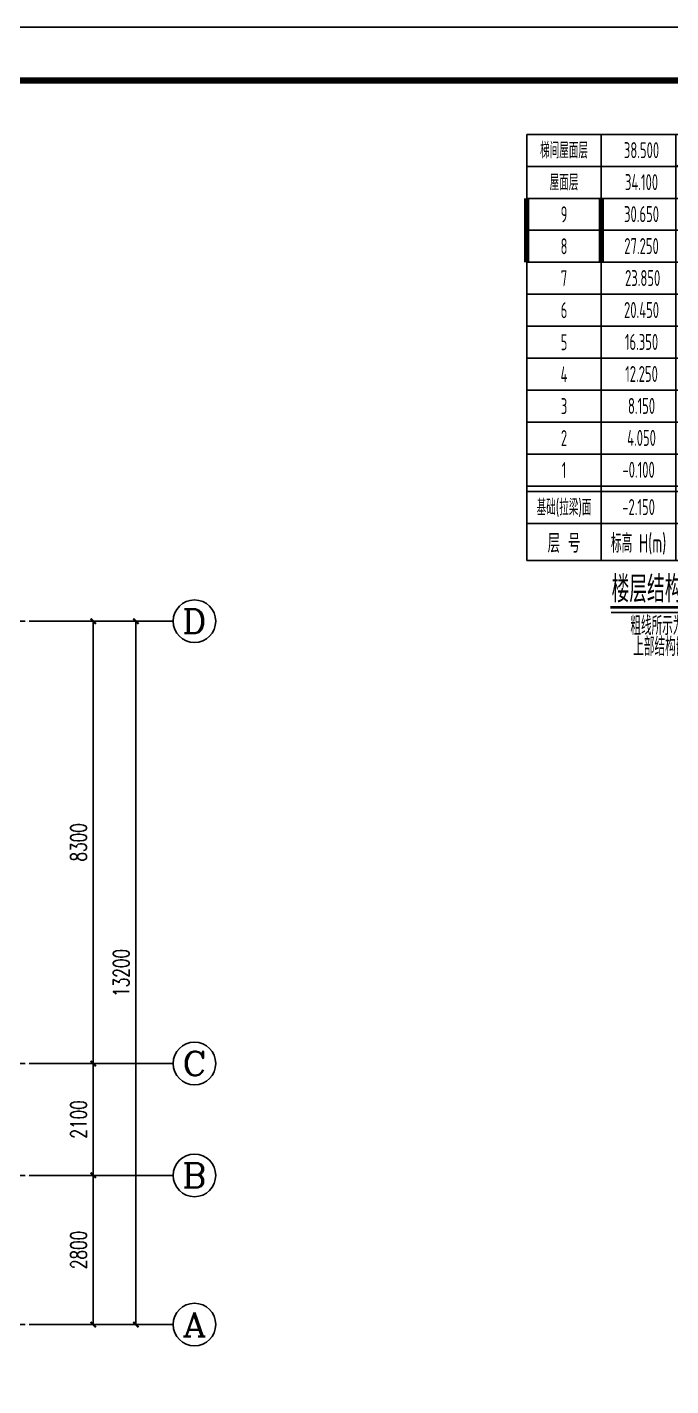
# Model space of a CAD drawing. Extents: x -441005 to 725361, y -182459 to 319313.
# Drawn here: x 23360 to 35442, y 23550 to 49050 of the extents above; entities that cross this region are included whole.
import ezdxf
from ezdxf.enums import TextEntityAlignment as Align

# ---------------------------------------------------------------- set-up
doc = ezdxf.new("R2010")
doc.units = 0
doc.header["$LTSCALE"] = 100
doc.linetypes.add('DOTE', pattern=[2.42, 2, -0.2, 0.02, -0.2])
doc.layers.get('0').update_dxf_attribs({"linetype": 'CONTINUOUS'})
doc.layers.get('Defpoints').update_dxf_attribs({"linetype": 'CONTINUOUS'})
for name, color, linetype in [('AXIS', 3, 'CONTINUOUS'), ('AXIS_TEXT', 7, 'CONTINUOUS'), ('C层高表', 2, 'CONTINUOUS'), ('DOTE', 8, 'DOTE'), ('图框', 7, 'CONTINUOUS')]:
    doc.layers.add(name, color=color, linetype=linetype)
doc.styles.add('_TCH_AXIS', font='COMPLEX', dxfattribs={"bigfont": 'GBCBIG'})
doc.styles.add('_TCH_DIM_T3', font='simplex_.ttf', dxfattribs={"width": 0.705882, "bigfont": 'GBCBIG'})
doc.styles.add('COMPLEX', font='COMPLEX')
doc.styles.add('HZ', font='tssdeng.shx', dxfattribs={"width": 0.7, "height": 5, "bigfont": '1.shx'})
doc.dimstyles.new('_TCH_ARCH&&100', dxfattribs={"dimtxt": 297.5, "dimasz": 100, "dimexe": 250, "dimexo": 300, "dimgap": 126.25, "dimtad": 1, "dimdec": 0, "dimzin": 0, "dimdsep": 46, "dimtxsty": '_TCH_DIM_T3', "dimblk": 'ARCHTICK', "dimcen": 0.09, "dimclrt": 7, "dimazin": 2, "dimtfac": 1, "dimtdec": 0, "dimtix": 1, "dimtmove": 2, "dimatfit": 3, "dimfxl": 0, "dimtolj": 1, "dimtzin": 0, "dimarcsym": 0})

# ---------------------------------------------------------------- blocks, each defined once
blk = doc.blocks.new('柱墙层高表')
at = {"layer": 'C层高表', "color": 7}
for p, q in [((0, 8000), (0, 0)), ((0, 8000), (4200, 8000)), ((1400, 8000), (1400, 0)), ((2800, 8000), (2800, 0)), ((2800, 7400), (4200, 8000)), ((4200, 8000), (4200, 0)), ((4200, 8000), (4200, 0)), ((4200, 8000), (4200, 0)), ((4200, 8000), (6300, 8000)), ((4200, 7400), (6300, 8000)), ((6300, 8000), (6300, 0)), ((0, 7400), (4200, 7400)), ((0, 7400), (4200, 7400)), ((4200, 7400), (6300, 7400)), ((4200, 7400), (6300, 7400)), ((0, 6800), (4200, 6800)), ((4200, 6800), (6300, 6800)), ((0, 6200), (4200, 6200)), ((4200, 6200), (6300, 6200)), ((0, 5600), (4200, 5600)), ((4200, 5600), (6300, 5600)), ((0, 5000), (4200, 5000)), ((4200, 5000), (6300, 5000)), ((0, 4400), (4200, 4400)), ((4200, 4400), (6300, 4400)), ((0, 3800), (4200, 3800)), ((4200, 3800), (6300, 3800)), ((0, 3200), (4200, 3200)), ((4200, 3200), (6300, 3200)), ((0, 2600), (4200, 2600)), ((4200, 2600), (6300, 2600)), ((0, 2000), (4200, 2000)), ((4200, 2000), (6300, 2000)), ((0, 1400), (4200, 1400)), ((0, 1300), (4200, 1300)), ((4200, 1400), (6300, 1400)), ((4200, 1300), (6300, 1300)), ((0, 700), (4200, 700)), ((4200, 700), (6300, 700)), ((0, 0), (4200, 0)), ((4200, 0), (6300, 0)), ((1582, -976), (4970, -976))]:
    blk.add_line(p, q, dxfattribs=at)
at = {"layer": 'C层高表', "color": 7, "const_width": 50}
blk.add_lwpolyline([(1567, -878), (4955, -878)], dxfattribs=at)
at = {"layer": 'C层高表', "color": 7, "style": 'HZ'}
for s, height, width, p in [('梯间屋面层', 300, 0.6, (700, 7550)), ('屋面层', 300, 0.6, (700, 6950)), ('9', 300, 0.6, (700, 6350)), ('8', 300, 0.6, (700, 5750)), ('7', 300, 0.6, (700, 5150)), ('6', 300, 0.6, (700, 4550)), ('5', 300, 0.6, (700, 3950)), ('4', 300, 0.6, (700, 3350)), ('3', 300, 0.6, (700, 2750)), ('2', 300, 0.6, (700, 2150)), ('1', 300, 0.6, (700, 1550)), ('基础(拉梁)面', 300, 0.6, (700, 850)), ('层 号', 350, 0.7, (700, 150)), ('标高 H(m)', 350, 0.6, (2100, 150)), ('层高(m)', 350, 0.6, (3500, 150)), ('墙柱砼强度等级', 350, 0.6, (5250, 150)), ('楼层结构面标高、层高', 500, 0.7, (3256, -785)), ('粗线所示为本图表达标高范围', 350, 0.6, (3241, -1397)), ('上部结构嵌固部位：基础面', 350, 0.6, (3196, -1790))]:
    blk.add_text(s, height=height, dxfattribs=dict(at, width=width)).set_placement(p, align=Align.CENTER)
at = {"layer": 'C层高表', "color": 2, "style": 'HZ', "width": 0.6}
for s, p in [('38.500', (2155, 7554)), ('34.100', (2155, 6954)), ('4.400', (3505, 6954)), ('30.650', (2155, 6354)), ('3.450', (3505, 6354)), ('27.250', (2155, 5754)), ('3.400', (3505, 5754)), ('23.850', (2176, 5154)), ('3.400', (3505, 5154)), ('20.450', (2155, 4554)), ('3.400', (3505, 4554)), ('4.100', (3505, 3954)), ('4.100', (3505, 3354)), ('4.100', (3505, 2754)), ('C40', (5250, 2750)), ('4.100', (3505, 2154)), ('C40', (5250, 2150)), ('C40', (5250, 1550)), ('2.050', (3500, 850)), ('C40', (5250, 850))]:
    blk.add_text(s, height=300, dxfattribs=at).set_placement(p, align=Align.CENTER)
at = {"layer": 'C层高表', "color": 4, "style": 'HZ', "width": 0.6}
for p in [(5250, 6950), (5250, 6350), (5250, 5750), (5250, 5150)]:
    blk.add_text('C30', height=300, dxfattribs=at).set_placement(p, align=Align.CENTER)
at = {"layer": 'C层高表', "color": 6, "style": 'HZ', "width": 0.6}
for p in [(5250, 4550), (5250, 3950), (5250, 3350)]:
    blk.add_text('C35', height=300, dxfattribs=at).set_placement(p, align=Align.CENTER)
at = {"layer": 'C层高表', "style": 'HZ', "width": 0.6}
for s, p in [('16.350', (2155, 3954)), ('12.250', (2155, 3354)), ('8.150', (2155, 2754)), ('4.050', (2155, 2154)), ('-0.100', (2100, 1556)), ('4.150', (3500, 1550)), ('-2.150', (2100, 856))]:
    blk.add_text(s, height=300, dxfattribs=at).set_placement(p, align=Align.CENTER)
blk = doc.blocks.new('_AXISO')
blk.add_circle((0, 0), 0.5)
at = {"layer": 'AXIS_TEXT', "style": 'COMPLEX', "width": 1.041667}
blk.add_attdef('A', text='', height=0.56, dxfattribs=at).set_placement((-0.25, -0.28), (0.25, -0.28), align=Align.FIT)
blk = doc.blocks.new('_ArchTick')
at = {"color": 0, "linetype": 'ByBlock', "const_width": 0.4}
blk.add_lwpolyline([(-0.5, -0.5), (0.5, 0.5)], dxfattribs=at)
blk = doc.blocks.new('*D1375')
at = {"layer": 'AXIS', "color": 0, "lineweight": -2}
for p, q in [((23700, 37900), (25650, 37900)), ((25400, 24700), (25400, 37900)), ((23700, 24700), (25650, 24700))]:
    blk.add_line(p, q, dxfattribs=at)
at = {"layer": 'Defpoints', "color": 0}
for p in [(23400, 37900), (25400, 37900), (23400, 24700)]:
    blk.add_point(p, dxfattribs=at)
at = {"layer": 'AXIS', "color": 0, "lineweight": -2, "xscale": 100, "yscale": 100, "zscale": 100}
for p, rotation in [((25400, 37900), 90), ((25400, 24700), 270)]:
    blk.add_blockref('_ArchTick', p, dxfattribs=dict(at, rotation=rotation))
at = {"layer": 'AXIS', "color": 7, "insert": (25125, 31300), "char_height": 297.5, "attachment_point": 5, "rotation": 90, "style": '_TCH_DIM_T3'}
blk.add_mtext('\\A1;13200', dxfattribs=at)
blk = doc.blocks.new('*D1376')
at = {"layer": 'AXIS', "color": 0, "lineweight": -2}
for p, q in [((23700, 27500), (24850, 27500)), ((24600, 24700), (24600, 27500)), ((23700, 24700), (24850, 24700))]:
    blk.add_line(p, q, dxfattribs=at)
at = {"layer": 'Defpoints', "color": 0}
for p in [(23400, 27500), (24600, 27500), (23400, 24700)]:
    blk.add_point(p, dxfattribs=at)
at = {"layer": 'AXIS', "color": 0, "lineweight": -2, "xscale": 100, "yscale": 100, "zscale": 100}
for p, rotation in [((24600, 27500), 90), ((24600, 24700), 270)]:
    blk.add_blockref('_ArchTick', p, dxfattribs=dict(at, rotation=rotation))
at = {"layer": 'AXIS', "color": 7, "insert": (24325, 26100), "char_height": 297.5, "attachment_point": 5, "rotation": 90, "style": '_TCH_DIM_T3'}
blk.add_mtext('\\A1;2800', dxfattribs=at)
blk = doc.blocks.new('*D1377')
at = {"layer": 'AXIS', "color": 0, "lineweight": -2}
for p, q in [((23700, 29600), (24850, 29600)), ((24600, 27500), (24600, 29600)), ((23700, 27500), (24850, 27500))]:
    blk.add_line(p, q, dxfattribs=at)
at = {"layer": 'Defpoints', "color": 0}
for p in [(23400, 29600), (24600, 29600), (23400, 27500)]:
    blk.add_point(p, dxfattribs=at)
at = {"layer": 'AXIS', "color": 0, "lineweight": -2, "xscale": 100, "yscale": 100, "zscale": 100}
for p, rotation in [((24600, 29600), 90), ((24600, 27500), 270)]:
    blk.add_blockref('_ArchTick', p, dxfattribs=dict(at, rotation=rotation))
at = {"layer": 'AXIS', "color": 7, "insert": (24325, 28550), "char_height": 297.5, "attachment_point": 5, "rotation": 90, "style": '_TCH_DIM_T3'}
blk.add_mtext('\\A1;2100', dxfattribs=at)
blk = doc.blocks.new('*D1378')
at = {"layer": 'AXIS', "color": 0, "lineweight": -2}
for p, q in [((23700, 37900), (24850, 37900)), ((24600, 29600), (24600, 37900)), ((23700, 29600), (24850, 29600))]:
    blk.add_line(p, q, dxfattribs=at)
at = {"layer": 'Defpoints', "color": 0}
for p in [(23400, 37900), (24600, 37900), (23400, 29600)]:
    blk.add_point(p, dxfattribs=at)
at = {"layer": 'AXIS', "color": 0, "lineweight": -2, "xscale": 100, "yscale": 100, "zscale": 100}
for p, rotation in [((24600, 37900), 90), ((24600, 29600), 270)]:
    blk.add_blockref('_ArchTick', p, dxfattribs=dict(at, rotation=rotation))
at = {"layer": 'AXIS', "color": 7, "insert": (24324, 33750), "char_height": 297.5, "attachment_point": 5, "rotation": 90, "style": '_TCH_DIM_T3'}
blk.add_mtext('\\A1;8300', dxfattribs=at)
blk = doc.blocks.new('A2+1_2')
at = {"layer": '图框'}
blk.add_lwpolyline([(0, 0), (89100, 0), (89100, 42000), (0, 42000)], close=True, dxfattribs=at)
at = {"layer": '图框', "const_width": 120}
blk.add_lwpolyline([(2500, 1000), (88100, 1000), (88100, 41000), (2500, 41000)], close=True, dxfattribs=at)

msp = doc.modelspace()

# ---------------------------------------------------------------- linework, layer by layer
at = {"layer": 'AXIS'}
for p, q in [((23400, 37900), (26100, 37900)), ((23400, 29600), (26100, 29600)), ((23400, 27500), (26100, 27500)), ((23400, 24700), (26100, 24700))]:
    msp.add_line(p, q, dxfattribs=at)
at = {"layer": 'C层高表', "color": 6, "const_width": 100}
for points in [[(32737.5, 44637.5), (32737.5, 45837.5)], [(34137.5, 44637.5), (34137.5, 45837.5)]]:
    msp.add_lwpolyline(points, dxfattribs=at)
at = {"layer": 'DOTE', "ltscale": 2}
for p, q in [((-30800, 37900), (23400, 37900)), ((-30800, 29600), (23400, 29600)), ((-30800, 27500), (23400, 27500)), ((-30800, 24700), (23400, 24700))]:
    msp.add_line(p, q, dxfattribs=at)

# ---------------------------------------------------------------- block references
msp.add_blockref('A2+1_2', (-40300, 7050))
at = {"layer": 'AXIS'}
ref = msp.add_blockref('_AXISO', (26500, 37900), dxfattribs=dict(at, xscale=800, yscale=800, zscale=800))
ref.add_attrib('A', 'D', dxfattribs={"layer": 'AXIS_TEXT', "height": 452.5, "style": '_TCH_AXIS', "width": 1.235294}).set_placement((26273.7, 37673.7), (26726.3, 37673.7), align=Align.FIT)
ref = msp.add_blockref('_AXISO', (26500, 29600), dxfattribs=dict(at, xscale=800, yscale=800, zscale=800))
ref.add_attrib('A', 'C', dxfattribs={"layer": 'AXIS_TEXT', "height": 452.5, "style": '_TCH_AXIS', "width": 1.4}).set_placement((26273.7, 29373.7), (26726.3, 29373.7), align=Align.FIT)
ref = msp.add_blockref('_AXISO', (26500, 27500), dxfattribs=dict(at, xscale=800, yscale=800, zscale=800))
ref.add_attrib('A', 'B', dxfattribs={"layer": 'AXIS_TEXT', "height": 452.5, "style": '_TCH_AXIS', "width": 1.235294}).set_placement((26273.7, 27273.7), (26726.3, 27273.7), align=Align.FIT)
ref = msp.add_blockref('_AXISO', (26500, 24700), dxfattribs=dict(at, xscale=800, yscale=800, zscale=800))
ref.add_attrib('A', 'A', dxfattribs={"layer": 'AXIS_TEXT', "height": 452.5, "style": '_TCH_AXIS', "width": 1.166667}).set_placement((26273.7, 24473.7), (26726.3, 24473.7), align=Align.FIT)
at = {"layer": 'C层高表'}
msp.add_blockref('柱墙层高表', (32737.5, 39037.5), dxfattribs=at)

# ---------------------------------------------------------------- dimensions: what is measured, and where the dimension line sits
at = {"layer": 'AXIS'}
for p1, p2, distance, picture, middle in [((23400, 24700), (23400, 37900), -2000, '*D1375', (25125, 31300)), ((23400, 29600), (23400, 37900), -1200, '*D1378', (24323.6, 33750)), ((23400, 27500), (23400, 29600), -1200, '*D1377', (24325, 28550)), ((23400, 24700), (23400, 27500), -1200, '*D1376', (24325, 26100))]:
    dim = msp.add_aligned_dim(p1=p1, p2=p2, distance=distance, dimstyle='_TCH_ARCH&&100', dxfattribs=at)
    dim.commit()
    dim.dimension.update_dxf_attribs({"geometry": picture, "text_midpoint": middle})

doc.saveas('drawing.dxf')
